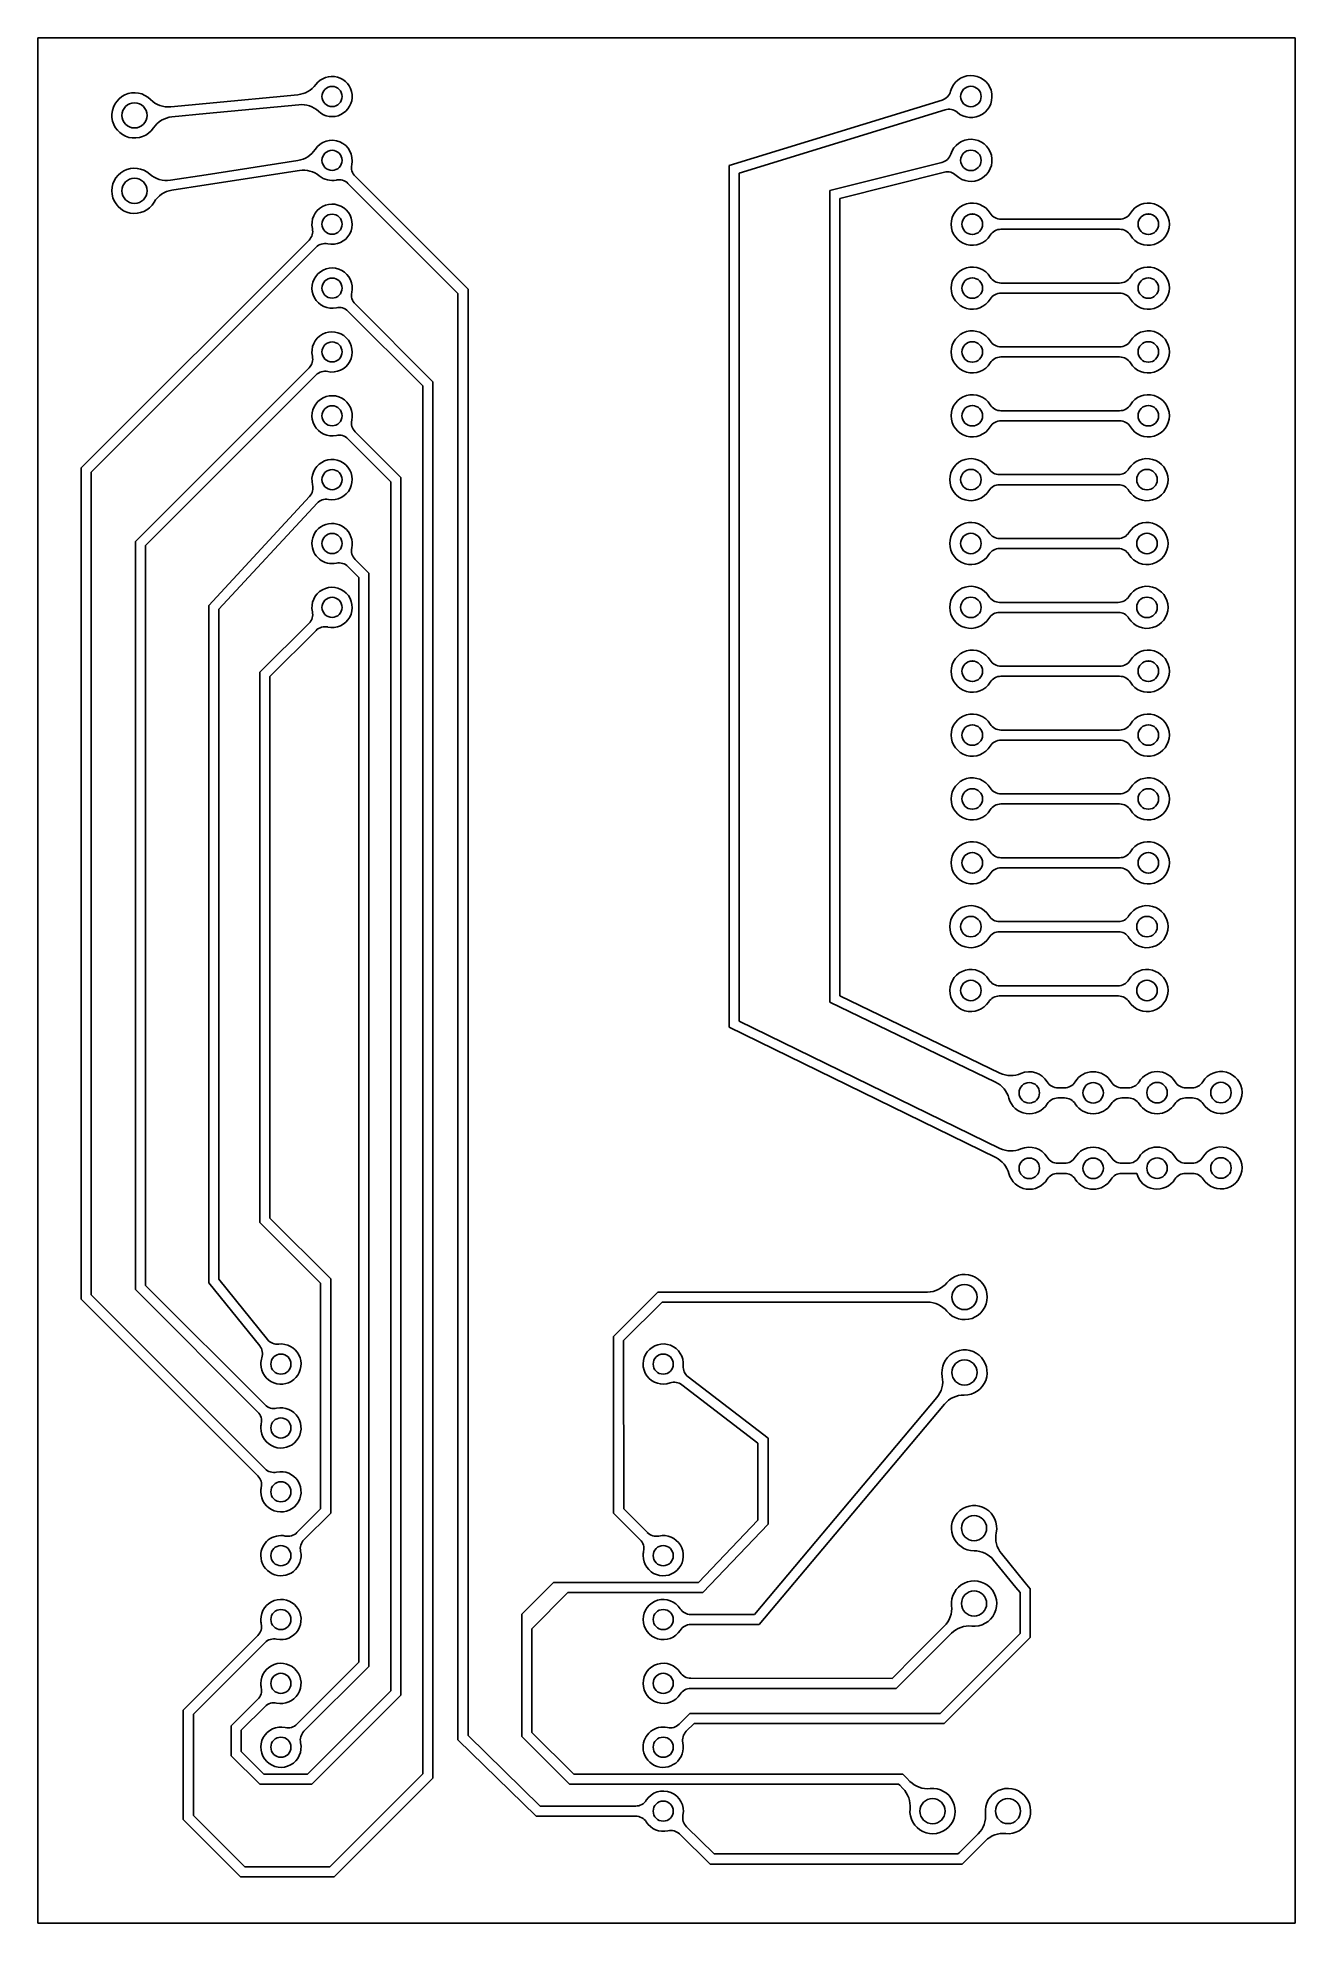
# Model space of a CAD drawing. Extents: x 74.3 to 124.3, y 0.2 to 75.2.
import ezdxf

# ---------------------------------------------------------------- set-up
doc = ezdxf.new("R2010")
doc.units = 0
doc.layers.add('DEFAULT', color=7, linetype='CONTINUOUS')

msp = doc.modelspace()

# ---------------------------------------------------------------- linework, layer by layer
at = {"layer": 'DEFAULT'}
for p, q in [((74.305, 0.236), (74.305, 75.236)), ((74.305, 75.236), (124.305, 75.236)), ((124.305, 75.236), (124.305, 0.236)), ((84.653, 72.969), (81, 72.62)), ((101.8, 70.148), (110.262, 72.754)), ((111.405, 73.305), (111.41, 73.305)), ((81, 72.62), (79.6, 72.486)), ((79.639, 72.087), (81, 72.218)), ((81, 72.218), (84.691, 72.571)), ((110.379, 72.372), (102.2, 69.852)), ((111.41, 72.492), (111.405, 72.492)), ((111.405, 70.765), (111.41, 70.765)), ((81, 69.788), (79.579, 69.568)), ((84.651, 70.351), (81, 69.788)), ((81, 69.383), (84.712, 69.956)), ((101.8, 35.875), (101.8, 70.148)), ((102.2, 69.852), (102.2, 36.125)), ((110.256, 70.275), (105.8, 69.156)), ((106.2, 68.844), (110.353, 69.887)), ((111.41, 69.952), (111.405, 69.952)), ((79.64, 69.173), (81, 69.383)), ((86.64, 69.442), (91.014, 65.068)), ((91.414, 65.234), (86.923, 69.725)), ((105.8, 69.156), (105.8, 36.874)), ((106.2, 37.126), (106.2, 68.844)), ((111.465, 68.225), (111.459, 68.225)), ((112.603, 68.018), (117.322, 68.018)), ((117.322, 67.618), (112.603, 67.618)), ((118.465, 68.225), (118.459, 68.225)), ((76.028, 58.122), (85.091, 67.185)), ((85.374, 66.902), (76.428, 57.956)), ((111.459, 67.412), (111.465, 67.412)), ((118.459, 67.412), (118.465, 67.412)), ((111.465, 65.685), (111.459, 65.685)), ((112.603, 65.478), (117.322, 65.478)), ((118.465, 65.685), (118.459, 65.685)), ((86.923, 64.645), (90.017, 61.551)), ((91.014, 65.068), (91.014, 7.536)), ((91.414, 7.704), (91.414, 65.234)), ((111.459, 64.872), (111.465, 64.872)), ((117.322, 65.078), (112.603, 65.078)), ((118.459, 64.872), (118.465, 64.872)), ((89.617, 61.385), (86.64, 64.362)), ((111.465, 63.145), (111.459, 63.145)), ((118.465, 63.145), (118.459, 63.145)), ((111.459, 62.332), (111.465, 62.332)), ((117.322, 62.938), (112.603, 62.938)), ((112.603, 62.538), (117.322, 62.538)), ((118.459, 62.332), (118.465, 62.332)), ((78.187, 55.201), (85.091, 62.105)), ((85.374, 61.822), (78.587, 55.035)), ((90.017, 61.551), (90.017, 6.013)), ((89.617, 6.179), (89.617, 61.385)), ((111.465, 60.605), (111.459, 60.605)), ((117.322, 60.398), (112.603, 60.398)), ((118.465, 60.605), (118.459, 60.605)), ((88.347, 57.575), (86.64, 59.282)), ((86.923, 59.565), (88.747, 57.741)), ((111.459, 59.792), (111.465, 59.792)), ((112.603, 59.998), (117.322, 59.998)), ((118.459, 59.792), (118.465, 59.792)), ((76.028, 25.063), (76.028, 58.122)), ((76.428, 57.956), (76.428, 25.229)), ((111.405, 58.065), (111.41, 58.065)), ((117.267, 57.858), (112.548, 57.858)), ((118.405, 58.065), (118.41, 58.065)), ((88.347, 9.481), (88.347, 57.575)), ((88.747, 57.741), (88.747, 9.315)), ((111.41, 57.252), (111.405, 57.252)), ((112.548, 57.458), (117.267, 57.458)), ((118.41, 57.252), (118.405, 57.252)), ((81.108, 52.656), (85.116, 56.99)), ((85.41, 56.718), (81.508, 52.5)), ((111.405, 55.525), (111.41, 55.525)), ((118.405, 55.525), (118.41, 55.525)), ((78.187, 25.444), (78.187, 55.201)), ((78.587, 55.035), (78.587, 25.61)), ((112.548, 55.318), (117.267, 55.318)), ((117.267, 54.918), (112.548, 54.918)), ((87.073, 53.77), (86.64, 54.202)), ((86.923, 54.485), (87.473, 53.935)), ((111.41, 54.712), (111.405, 54.712)), ((118.41, 54.712), (118.405, 54.712)), ((87.073, 10.62), (87.073, 53.77)), ((87.473, 53.935), (87.473, 10.454)), ((81.108, 25.71), (81.108, 52.656)), ((111.405, 52.985), (111.41, 52.985)), ((117.267, 52.778), (112.548, 52.778)), ((118.405, 52.985), (118.41, 52.985)), ((81.508, 52.5), (81.508, 25.852)), ((83.14, 49.994), (85.091, 51.945)), ((111.41, 52.172), (111.405, 52.172)), ((112.548, 52.378), (117.267, 52.378)), ((118.41, 52.172), (118.405, 52.172)), ((85.374, 51.662), (83.54, 49.828)), ((111.465, 50.445), (111.459, 50.445)), ((118.465, 50.445), (118.459, 50.445)), ((83.14, 28.111), (83.14, 49.994)), ((83.54, 49.828), (83.54, 28.277)), ((111.459, 49.632), (111.465, 49.632)), ((117.322, 50.238), (112.603, 50.238)), ((112.603, 49.838), (117.322, 49.838)), ((118.459, 49.632), (118.465, 49.632)), ((111.465, 47.904), (111.459, 47.904)), ((117.322, 47.698), (112.603, 47.698)), ((112.603, 47.298), (117.322, 47.298)), ((118.465, 47.904), (118.459, 47.904)), ((111.459, 47.092), (111.465, 47.092)), ((118.459, 47.092), (118.465, 47.092)), ((111.465, 45.364), (111.459, 45.364)), ((117.322, 45.158), (112.603, 45.158)), ((118.465, 45.364), (118.459, 45.364)), ((111.459, 44.552), (111.465, 44.552)), ((112.603, 44.758), (117.322, 44.758)), ((118.459, 44.552), (118.465, 44.552)), ((111.465, 42.824), (111.459, 42.824)), ((118.465, 42.824), (118.459, 42.824)), ((111.459, 42.012), (111.465, 42.012)), ((117.322, 42.618), (112.603, 42.618)), ((112.603, 42.218), (117.322, 42.218)), ((118.459, 42.012), (118.465, 42.012)), ((111.405, 40.284), (111.41, 40.284)), ((117.267, 40.078), (112.548, 40.078)), ((118.405, 40.284), (118.41, 40.284)), ((111.41, 39.472), (111.405, 39.472)), ((112.548, 39.678), (117.267, 39.678)), ((118.41, 39.472), (118.405, 39.472)), ((111.405, 37.744), (111.41, 37.744)), ((117.257, 37.522), (112.557, 37.522)), ((118.405, 37.744), (118.41, 37.744)), ((105.8, 36.874), (112.39, 33.695)), ((112.564, 34.055), (106.2, 37.126)), ((111.41, 36.932), (111.405, 36.932)), ((112.538, 37.122), (117.277, 37.122)), ((118.41, 36.932), (118.405, 36.932)), ((102.2, 36.125), (112.562, 31.059)), ((112.394, 30.696), (101.8, 35.875)), ((113.324, 33.265), (113.324, 33.27)), ((114.136, 33.27), (114.136, 33.265)), ((114.867, 33.065), (115.133, 33.065)), ((115.127, 33.465), (114.873, 33.465)), ((115.864, 33.265), (115.864, 33.27)), ((116.676, 33.27), (116.676, 33.265)), ((117.407, 33.065), (117.677, 33.065)), ((117.664, 33.465), (117.413, 33.465)), ((118.404, 33.27), (118.404, 33.275)), ((119.216, 33.275), (119.216, 33.27)), ((119.943, 33.065), (120.22, 33.065)), ((120.201, 33.465), (119.956, 33.465)), ((120.944, 33.275), (120.944, 33.28)), ((121.756, 33.28), (121.756, 33.275)), ((113.324, 30.265), (113.324, 30.27)), ((114.136, 30.27), (114.136, 30.265)), ((115.133, 30.066), (114.867, 30.066)), ((114.872, 30.466), (115.128, 30.466)), ((115.864, 30.265), (115.864, 30.27)), ((116.676, 30.27), (116.676, 30.265)), ((117.999, 30.066), (117.407, 30.066)), ((117.412, 30.466), (117.665, 30.466)), ((118.404, 30.27), (118.404, 30.275)), ((119.216, 30.275), (119.216, 30.27)), ((120.219, 30.066), (119.944, 30.066)), ((119.955, 30.466), (120.202, 30.466)), ((120.944, 30.275), (120.944, 30.28)), ((121.756, 30.28), (121.756, 30.275)), ((85.553, 25.698), (83.14, 28.111)), ((83.54, 28.277), (85.953, 25.864)), ((78.587, 25.61), (83.342, 20.855)), ((83.131, 23.206), (81.108, 25.71)), ((81.508, 25.852), (83.442, 23.457)), ((85.553, 16.72), (85.553, 25.698)), ((85.953, 25.864), (85.953, 16.554)), ((83.059, 18.032), (76.028, 25.063)), ((76.428, 25.229), (83.342, 18.315)), ((83.059, 20.572), (78.187, 25.444)), ((97.199, 23.578), (98.967, 25.346)), ((99.133, 24.946), (97.599, 23.412)), ((98.967, 25.346), (106, 25.346)), ((106, 24.946), (99.133, 24.946)), ((106, 25.346), (109.68, 25.346)), ((109.68, 24.946), (106, 24.946)), ((97.202, 16.554), (97.199, 23.578)), ((97.599, 23.412), (97.602, 16.72)), ((103.343, 19.53), (100.166, 21.97)), ((99.921, 21.654), (102.943, 19.332)), ((108.175, 18.912), (110.053, 21.147)), ((110.359, 20.889), (108.543, 18.728)), ((103.343, 16.114), (103.343, 19.53)), ((102.805, 12.519), (108.175, 18.912)), ((102.943, 19.332), (102.943, 16.274)), ((108.543, 18.728), (102.991, 12.119)), ((84.608, 15.775), (85.553, 16.72)), ((85.953, 16.554), (84.891, 15.492)), ((98.26, 15.494), (97.202, 16.554)), ((97.602, 16.72), (98.543, 15.776)), ((102.943, 16.274), (100.576, 13.789)), ((100.747, 13.389), (103.343, 16.114)), ((113.197, 13.598), (112.31, 14.686)), ((112.62, 14.939), (113.564, 13.782)), ((94.814, 13.789), (93.554, 12.529)), ((100.576, 13.789), (94.814, 13.789)), ((113.366, 13.391), (113.197, 13.598)), ((113.564, 13.782), (113.766, 13.533)), ((113.766, 13.533), (113.766, 11.601)), ((93.954, 11.949), (95.387, 13.389)), ((95.387, 13.389), (100.747, 13.389)), ((113.366, 11.767), (113.366, 13.391)), ((93.554, 12.529), (93.554, 7.664)), ((100.271, 12.519), (102.805, 12.519)), ((102.991, 12.119), (100.271, 12.119)), ((109.198, 10.901), (110.351, 12.054)), ((80.092, 8.719), (83.059, 11.686)), ((83.342, 11.403), (80.492, 8.553)), ((93.954, 7.83), (93.954, 11.949)), ((110.634, 11.771), (109.575, 10.712)), ((110.181, 8.582), (113.366, 11.767)), ((113.766, 11.601), (110.347, 8.182)), ((84.608, 8.155), (87.073, 10.62)), ((108.276, 9.979), (109.198, 10.901)), ((109.575, 10.712), (108.442, 9.579)), ((87.473, 10.454), (84.891, 7.872)), ((100.271, 9.98), (108.276, 9.979)), ((81.997, 8.084), (83.059, 9.146)), ((85.035, 6.169), (88.347, 9.481)), ((88.747, 9.315), (85.201, 5.769)), ((108.442, 9.579), (100.271, 9.58)), ((80.092, 4.362), (80.092, 8.719)), ((80.492, 8.553), (80.492, 4.528)), ((83.342, 8.863), (82.397, 7.918)), ((99.808, 8.155), (100.235, 8.582)), ((100.235, 8.582), (110.181, 8.582)), ((81.997, 6.902), (81.997, 8.084)), ((82.397, 7.918), (82.397, 7.068)), ((91.014, 7.536), (94.124, 4.498)), ((94.287, 4.898), (91.414, 7.704)), ((93.554, 7.664), (95.449, 5.769)), ((95.615, 6.169), (93.954, 7.83)), ((100.401, 8.182), (100.091, 7.872)), ((110.347, 8.182), (100.401, 8.182)), ((83.13, 5.769), (81.997, 6.902)), ((82.397, 7.068), (83.296, 6.169)), ((83.296, 6.169), (85.035, 6.169)), ((85.924, 2.486), (89.617, 6.179)), ((90.017, 6.013), (86.09, 2.086)), ((108.696, 6.169), (95.615, 6.169)), ((108.858, 6.007), (108.696, 6.169)), ((108.984, 5.882), (108.858, 6.007)), ((85.201, 5.769), (83.13, 5.769)), ((95.449, 5.769), (108.53, 5.769)), ((108.53, 5.769), (108.576, 5.724)), ((108.576, 5.724), (108.7, 5.599)), ((80.492, 4.528), (82.534, 2.486)), ((98.08, 4.898), (94.287, 4.898)), ((82.368, 2.086), (80.092, 4.362)), ((94.124, 4.498), (98.08, 4.498)), ((99.819, 3.79), (101.043, 2.594)), ((101.206, 2.994), (100.099, 4.076)), ((111.7, 3.799), (110.951, 3.049)), ((110.951, 3.049), (110.895, 2.994)), ((111.234, 2.766), (111.983, 3.516)), ((82.534, 2.486), (85.924, 2.486)), ((101.043, 2.594), (111.061, 2.594)), ((110.895, 2.994), (101.206, 2.994)), ((111.061, 2.594), (111.234, 2.766)), ((86.09, 2.086), (82.368, 2.086)), ((124.305, 0.236), (74.305, 0.236))]:
    msp.add_line(p, q, dxfattribs=at)
at = {"layer": 'DEFAULT', "extrusion": (0, 0, -1)}
for centre in [(-86.007, 72.898), (-86.007, 70.358), (-86.007, 67.818), (-86.007, 65.278), (-86.007, 62.738), (-86.007, 60.198), (-86.007, 57.658), (-86.007, 55.118), (-86.007, 52.578), (-83.975, 22.479), (-99.175, 22.479), (-83.975, 19.939), (-83.975, 17.399), (-83.975, 14.859), (-99.175, 14.859), (-83.975, 12.319), (-99.175, 12.319), (-83.975, 9.779), (-99.175, 9.78), (-83.975, 7.239), (-99.175, 7.239), (-99.175, 4.698)]:
    msp.add_circle(centre, 0.4, dxfattribs=at)
at = {"layer": 'DEFAULT'}
for centre in [(78.153, 72.146), (78.153, 69.146), (111.153, 25.146), (111.153, 22.146), (111.534, 15.954), (111.534, 12.954), (109.883, 4.698), (112.883, 4.699)]:
    msp.add_circle(centre, 0.5, dxfattribs=at)
for centre, radius, start, end in [((86.007, 72.898), 0.8, 227.28027, 143.65964), ((78.153, 72.146), 0.9, 44.63667, 326.30325), ((110.114, 73.232), 0.5, 287.11857, 345.5603), ((110.527, 71.894), 0.5, 48.67685, 107.11857), ((86.007, 70.358), 0.8, 347.57897, 146.96283), ((111.41, 70.358), 0.837, 225.65144, 162.53489), ((78.153, 69.146), 0.9, 47.93986, 329.60643), ((86.007, 70.358), 0.8, 230.58346, 282.42103), ((112.603, 68.518), 0.5, 211.53976, 270), ((117.322, 68.518), 0.5, 270, 328.46024), ((84.738, 67.539), 0.5, 315, 12.42103), ((111.459, 67.818), 0.406, 90, 270), ((111.465, 67.818), 0.406, 270, 90), ((112.603, 67.118), 0.5, 90, 148.46024), ((117.322, 67.118), 0.5, 31.53976, 90), ((118.459, 67.818), 0.406, 90, 270), ((118.465, 67.818), 0.406, 270, 90), ((85.728, 66.549), 0.5, 77.57897, 135), ((111.459, 65.278), 0.406, 90, 270), ((111.465, 65.278), 0.406, 270, 90), ((112.603, 65.978), 0.5, 211.53976, 270), ((117.322, 65.978), 0.5, 270, 328.46024), ((118.459, 65.278), 0.406, 90, 270), ((118.465, 65.278), 0.406, 270, 90), ((86.287, 64.009), 0.5, 45, 102.42103), ((87.277, 64.999), 0.5, 167.57897, 225), ((112.603, 64.578), 0.5, 90, 148.46024), ((117.322, 64.578), 0.5, 31.53976, 90), ((111.462, 62.738), 0.838, 31.53976, 328.46024), ((111.459, 62.738), 0.406, 90, 270), ((111.465, 62.738), 0.406, 270, 90), ((118.462, 62.738), 0.838, 211.53976, 148.46024), ((118.459, 62.738), 0.406, 90, 270), ((118.465, 62.738), 0.406, 270, 90), ((84.738, 62.459), 0.5, 315, 12.42103), ((85.728, 61.469), 0.5, 77.57897, 135), ((111.462, 60.198), 0.838, 31.53976, 328.46024), ((118.462, 60.198), 0.838, 211.53976, 148.46024), ((87.277, 59.918), 0.5, 167.57897, 225), ((111.459, 60.198), 0.406, 90, 270), ((111.465, 60.198), 0.406, 270, 90), ((118.459, 60.198), 0.406, 90, 270), ((118.465, 60.198), 0.406, 270, 90), ((86.287, 58.929), 0.5, 45, 102.42103), ((111.407, 57.658), 0.838, 31.53976, 328.46024), ((118.407, 57.658), 0.838, 211.53976, 148.46024), ((84.749, 57.329), 0.5, 317.23117, 14.6522), ((85.777, 56.379), 0.5, 79.81015, 137.23117), ((112.548, 55.818), 0.5, 211.53976, 270), ((117.267, 55.818), 0.5, 270, 328.46024), ((87.277, 54.838), 0.5, 167.57897, 225), ((112.548, 54.418), 0.5, 90, 148.46024), ((117.267, 54.418), 0.5, 31.53976, 90), ((86.287, 53.849), 0.5, 45, 102.42103), ((111.407, 52.578), 0.838, 31.53976, 328.46024), ((118.407, 52.578), 0.838, 211.53976, 148.46024), ((84.738, 52.298), 0.5, 315, 12.42103), ((85.728, 51.309), 0.5, 77.57897, 135), ((111.462, 50.038), 0.838, 31.53976, 328.46024), ((111.459, 50.038), 0.406, 90, 270), ((111.465, 50.038), 0.406, 270, 90), ((118.462, 50.038), 0.838, 211.53976, 148.46024), ((118.459, 50.038), 0.406, 90, 270), ((118.465, 50.038), 0.406, 270, 90), ((111.462, 47.498), 0.838, 31.53976, 328.46024), ((118.462, 47.498), 0.838, 211.53976, 148.46024), ((111.459, 47.498), 0.406, 90, 270), ((111.465, 47.498), 0.406, 270, 90), ((118.459, 47.498), 0.406, 90, 270), ((118.465, 47.498), 0.406, 270, 90), ((111.462, 44.958), 0.838, 31.53976, 328.46024), ((118.462, 44.958), 0.838, 211.53976, 148.46024), ((111.459, 44.958), 0.406, 90, 270), ((111.465, 44.958), 0.406, 270, 90), ((118.459, 44.958), 0.406, 90, 270), ((118.465, 44.958), 0.406, 270, 90), ((111.462, 42.418), 0.838, 31.53976, 328.46024), ((111.459, 42.418), 0.406, 90, 270), ((111.465, 42.418), 0.406, 270, 90), ((118.462, 42.418), 0.838, 211.53976, 148.46024), ((118.459, 42.418), 0.406, 90, 270), ((118.465, 42.418), 0.406, 270, 90), ((111.407, 39.878), 0.838, 31.53976, 328.46024), ((118.407, 39.878), 0.838, 211.53976, 148.46024), ((111.407, 37.338), 0.838, 30.73438, 327.64786), ((118.407, 37.338), 0.838, 212.35214, 149.26562), ((113.73, 33.27), 0.837, 31.30323, 113.46817), ((116.27, 33.27), 0.837, 31.30323, 148.69677), ((118.81, 33.275), 0.837, 31.04888, 148.95112), ((121.35, 33.28), 0.837, 212.32763, 149.20479), ((113.73, 33.27), 0.837, 195.01392, 328.18599), ((116.27, 33.27), 0.837, 211.81401, 328.18599), ((118.81, 33.275), 0.837, 212.07046, 327.92954), ((113.001, 31.957), 1, 243.94488, 293.35965), ((111.954, 29.797), 1, 14.90593, 63.94488), ((114.867, 29.566), 0.5, 90, 148.24226), ((114.872, 30.966), 0.5, 211.35924, 270), ((115.128, 30.966), 0.5, 270, 328.64076), ((115.133, 29.566), 0.5, 31.75774, 90), ((117.407, 29.566), 0.5, 90, 148.24226), ((117.412, 30.966), 0.5, 211.35924, 270), ((117.665, 30.966), 0.5, 270, 328.89527), ((119.944, 29.566), 0.5, 90, 147.98597), ((119.955, 30.966), 0.5, 211.10473, 270), ((120.202, 30.966), 0.5, 270, 329.14909), ((120.219, 29.566), 0.5, 32.27104, 90), ((109.68, 26.346), 1, 270, 320.83329), ((109.68, 23.946), 1, 39.16671, 90), ((83.831, 23.771), 0.5, 218.92754, 276.34857), ((99.175, 22.48), 0.8, 354.97865, 289.82935), ((82.742, 22.891), 0.5, 341.50651, 38.92754), ((109.287, 21.79), 1, 319.96874, 10.80203), ((111.124, 20.246), 1, 89.13545, 139.96874), ((82.706, 20.219), 0.5, 347.57897, 45), ((83.695, 21.209), 0.5, 225, 282.42103), ((82.706, 17.679), 0.5, 347.57897, 45), ((83.695, 18.669), 0.5, 225, 282.42103), ((84.255, 16.129), 0.5, 257.57897, 315), ((98.897, 16.129), 0.5, 224.91368, 282.33471), ((113.395, 15.571), 1, 168.36154, 219.19483), ((85.245, 15.139), 0.5, 135, 192.42103), ((97.906, 15.141), 0.5, 347.49265, 44.91368), ((111.535, 14.054), 1, 39.19483, 90.02812), ((109.644, 12.761), 1, 315, 5.83329), ((82.706, 12.039), 0.5, 315, 12.42103), ((100.271, 13.019), 0.5, 212.57897, 270), ((100.271, 11.619), 0.5, 90, 147.42103), ((111.341, 11.064), 1, 84.16671, 135), ((83.695, 11.049), 0.5, 77.57897, 135), ((100.271, 10.48), 0.5, 212.57444, 269.99547), ((82.706, 9.499), 0.5, 315, 12.42103), ((83.695, 8.509), 0.5, 77.57897, 135), ((100.27, 9.08), 0.5, 89.99547, 147.4165), ((84.255, 8.509), 0.5, 257.57897, 315), ((85.245, 7.519), 0.5, 135, 192.42103), ((99.455, 8.509), 0.5, 257.57897, 315), ((100.445, 7.519), 0.5, 135, 192.42103), ((99.175, 4.698), 0.8, 348.25347, 147.42103), ((109.883, 4.698), 0.9, 174.13868, 95.80525), ((112.883, 4.699), 0.9, 264.16671, 185.83329), ((99.175, 4.698), 0.8, 212.57897, 283.09553)]:
    msp.add_arc(centre, radius, start, end, dxfattribs=at)
at = {"layer": 'DEFAULT', "extrusion": (0, 0, -1)}
for centre, radius, start, end in [((-111.41, 72.898), 0.837, 14.4397, 311.32315), ((-79.505, 73.481), 1, 264.53004, 315.36333), ((-84.557, 73.965), 1, 216.34036, 264.53004), ((-111.405, 72.898), 0.406, 270, 90), ((-111.41, 72.898), 0.406, 90, 270), ((-79.734, 71.092), 1, 33.69675, 84.53004), ((-84.786, 71.576), 1, 84.53004, 132.71973), ((-84.498, 71.339), 1, 213.03717, 261.22685), ((-110.134, 70.76), 0.5, 197.46511, 255.90683), ((-111.405, 70.358), 0.406, 270, 90), ((-111.41, 70.358), 0.406, 90, 270), ((-79.426, 70.557), 1, 261.22685, 312.06014), ((-84.864, 68.968), 1, 81.22685, 129.41654), ((-87.277, 70.079), 0.5, 315, 12.42103), ((-110.475, 69.402), 0.5, 75.90683, 134.34856), ((-79.792, 68.185), 1, 30.39357, 81.22685), ((-86.287, 69.089), 0.5, 77.57897, 135), ((-86.007, 67.818), 0.8, 347.57897, 282.42103), ((-111.462, 67.818), 0.838, 211.53976, 148.46024), ((-118.462, 67.818), 0.838, 31.53976, 328.46024), ((-86.007, 65.278), 0.8, 257.57897, 192.42103), ((-111.462, 65.278), 0.838, 211.53976, 148.46024), ((-118.462, 65.278), 0.838, 31.53976, 328.46024), ((-86.007, 62.738), 0.8, 347.57897, 282.42103), ((-112.603, 63.438), 0.5, 270, 328.46024), ((-117.322, 63.438), 0.5, 211.53976, 270), ((-112.603, 62.038), 0.5, 31.53976, 90), ((-117.322, 62.038), 0.5, 90, 148.46024), ((-86.007, 60.198), 0.8, 257.57897, 192.42103), ((-112.603, 60.898), 0.5, 270, 328.46024), ((-117.322, 60.898), 0.5, 211.53976, 270), ((-112.603, 59.498), 0.5, 31.53976, 90), ((-117.322, 59.498), 0.5, 90, 148.46024), ((-86.007, 57.658), 0.8, 345.3478, 280.18985), ((-111.405, 57.658), 0.406, 270, 90), ((-111.41, 57.658), 0.406, 90, 270), ((-112.548, 58.358), 0.5, 270, 328.46024), ((-117.267, 58.358), 0.5, 211.53976, 270), ((-118.405, 57.658), 0.406, 270, 90), ((-118.41, 57.658), 0.406, 90, 270), ((-112.548, 56.958), 0.5, 31.53976, 90), ((-117.267, 56.958), 0.5, 90, 148.46024), ((-86.007, 55.118), 0.8, 0, 192.42103), ((-111.407, 55.118), 0.838, 211.53976, 148.46024), ((-111.405, 55.118), 0.406, 270, 90), ((-111.41, 55.118), 0.406, 90, 270), ((-118.407, 55.118), 0.838, 31.53976, 328.46024), ((-118.405, 55.118), 0.406, 270, 90), ((-118.41, 55.118), 0.406, 90, 270), ((-86.007, 55.118), 0.8, 257.57897, 0), ((-86.007, 52.578), 0.8, 347.57897, 282.42103), ((-111.405, 52.578), 0.406, 270, 90), ((-111.41, 52.578), 0.406, 90, 270), ((-112.548, 53.278), 0.5, 270, 328.46024), ((-117.267, 53.278), 0.5, 211.53976, 270), ((-118.405, 52.578), 0.406, 270, 90), ((-118.41, 52.578), 0.406, 90, 270), ((-112.548, 51.878), 0.5, 31.53976, 90), ((-117.267, 51.878), 0.5, 90, 148.46024), ((-112.603, 50.738), 0.5, 270, 328.46024), ((-117.322, 50.738), 0.5, 211.53976, 270), ((-112.603, 49.338), 0.5, 31.53976, 90), ((-117.322, 49.338), 0.5, 90, 148.46024), ((-112.603, 48.198), 0.5, 270, 328.46024), ((-112.603, 46.798), 0.5, 31.53976, 90), ((-117.322, 48.198), 0.5, 211.53976, 270), ((-117.322, 46.798), 0.5, 90, 148.46024), ((-112.603, 45.658), 0.5, 270, 328.46024), ((-117.322, 45.658), 0.5, 211.53976, 270), ((-112.603, 44.258), 0.5, 31.53976, 90), ((-117.322, 44.258), 0.5, 90, 148.46024), ((-112.603, 43.118), 0.5, 270, 328.46024), ((-117.322, 43.118), 0.5, 211.53976, 270), ((-112.603, 41.718), 0.5, 31.53976, 90), ((-117.322, 41.718), 0.5, 90, 148.46024), ((-111.405, 39.878), 0.406, 270, 90), ((-111.41, 39.878), 0.406, 90, 270), ((-112.548, 40.578), 0.5, 270, 328.46024), ((-117.267, 40.578), 0.5, 211.53976, 270), ((-118.405, 39.878), 0.406, 270, 90), ((-118.41, 39.878), 0.406, 90, 270), ((-112.548, 39.178), 0.5, 31.53976, 90), ((-117.267, 39.178), 0.5, 90, 148.46024), ((-111.405, 37.338), 0.406, 270, 90), ((-111.41, 37.338), 0.406, 90, 270), ((-112.557, 38.022), 0.5, 270, 329.26562), ((-117.257, 38.022), 0.5, 210.73438, 270), ((-118.405, 37.338), 0.406, 270, 90), ((-118.41, 37.338), 0.406, 90, 270), ((-112.538, 36.622), 0.5, 32.35214, 90), ((-117.277, 36.622), 0.5, 90, 147.64786), ((-112.998, 34.956), 1, 246.53183, 295.75895), ((-111.955, 32.794), 1, 115.75895, 164.98608), ((-113.73, 33.27), 0.406, 0, 180), ((-113.73, 33.265), 0.406, 180, 0), ((-114.867, 32.565), 0.5, 31.81401, 90), ((-114.873, 33.965), 0.5, 270, 328.69677), ((-115.127, 33.965), 0.5, 211.30323, 270), ((-115.133, 32.565), 0.5, 90, 148.18599), ((-116.27, 33.27), 0.406, 0, 180), ((-116.27, 33.265), 0.406, 180, 0), ((-117.407, 32.565), 0.5, 31.81401, 90), ((-117.413, 33.965), 0.5, 270, 328.69677), ((-117.664, 33.965), 0.5, 211.04888, 270), ((-117.677, 32.565), 0.5, 90, 147.92954), ((-118.81, 33.275), 0.406, 0, 180), ((-118.81, 33.27), 0.406, 180, 0), ((-119.943, 32.565), 0.5, 32.07046, 90), ((-119.956, 33.965), 0.5, 270, 328.95112), ((-120.201, 33.965), 0.5, 210.79521, 270), ((-120.22, 32.565), 0.5, 90, 147.67237), ((-121.35, 33.28), 0.406, 0, 180), ((-121.35, 33.275), 0.406, 180, 0), ((-113.73, 30.27), 0.837, 66.64035, 148.64076), ((-116.27, 30.27), 0.837, 31.35924, 148.64076), ((-118.81, 30.275), 0.837, 31.10473, 148.89527), ((-121.35, 30.28), 0.837, 30.85091, 327.72896), ((-113.73, 30.27), 0.837, 211.75774, 345.09407), ((-113.73, 30.27), 0.406, 360, 180), ((-113.73, 30.265), 0.406, 180, 360), ((-116.27, 30.27), 0.406, 360, 180), ((-116.27, 30.265), 0.406, 180, 360), ((-118.81, 30.275), 0.837, 212.01403, 345.54587), ((-118.81, 30.275), 0.406, 360, 180), ((-118.81, 30.27), 0.406, 180, 360), ((-121.35, 30.28), 0.406, 360, 180), ((-121.35, 30.275), 0.406, 180, 360), ((-116.27, 30.27), 0.837, 211.75774, 328.24226), ((-111.153, 25.146), 0.9, 39.16671, 320.83329), ((-83.975, 22.479), 0.8, 83.65143, 360), ((-83.975, 22.479), 0.8, 360, 18.49349), ((-111.153, 22.146), 0.9, 349.19797, 270.86455), ((-99.616, 21.257), 0.5, 70.16452, 127.5306), ((-100.474, 22.368), 0.503, 307.72922, 4.75301), ((-83.975, 19.939), 0.8, 77.57897, 360), ((-83.975, 19.939), 0.8, 0, 12.42103), ((-83.975, 17.399), 0.8, 77.57897, 0), ((-83.975, 17.399), 0.8, 0, 12.42103), ((-111.534, 15.954), 0.9, 269.97188, 191.63846), ((-83.975, 14.859), 0.8, 360, 102.42103), ((-83.975, 14.859), 0.8, 167.57897, 0), ((-99.175, 14.859), 0.8, 77.66529, 0), ((-99.175, 14.859), 0.8, 0, 12.50735), ((-111.534, 12.954), 0.9, 354.16671, 275.83329), ((-83.975, 12.319), 0.8, 360, 282.42103), ((-99.175, 12.319), 0.8, 360, 147.42103), ((-83.975, 12.319), 0.8, 347.57897, 0), ((-99.175, 12.319), 0.8, 212.57897, 0), ((-83.975, 9.779), 0.8, 0, 282.42103), ((-99.175, 9.78), 0.8, 0, 147.42556), ((-83.975, 9.779), 0.8, 347.57897, 360), ((-99.175, 9.78), 0.8, 212.5835, 0), ((-83.975, 7.239), 0.8, 167.57897, 102.42103), ((-99.175, 7.239), 0.8, 0, 102.42103), ((-99.175, 7.239), 0.8, 167.57897, 360), ((-107.993, 4.892), 1, 135, 185.86132), ((-109.691, 6.589), 1, 264.19475, 315), ((-98.08, 5.398), 0.5, 212.57897, 270), ((-100.448, 4.434), 0.5, 314.3255, 11.74653), ((-110.993, 4.506), 1, 174.16671, 225), ((-98.08, 3.998), 0.5, 90, 147.42103), ((-99.47, 3.432), 0.5, 76.90447, 134.3255), ((-112.69, 2.809), 1, 45, 95.83329)]:
    msp.add_arc(centre, radius, start, end, dxfattribs=at)

doc.saveas('drawing.dxf')
